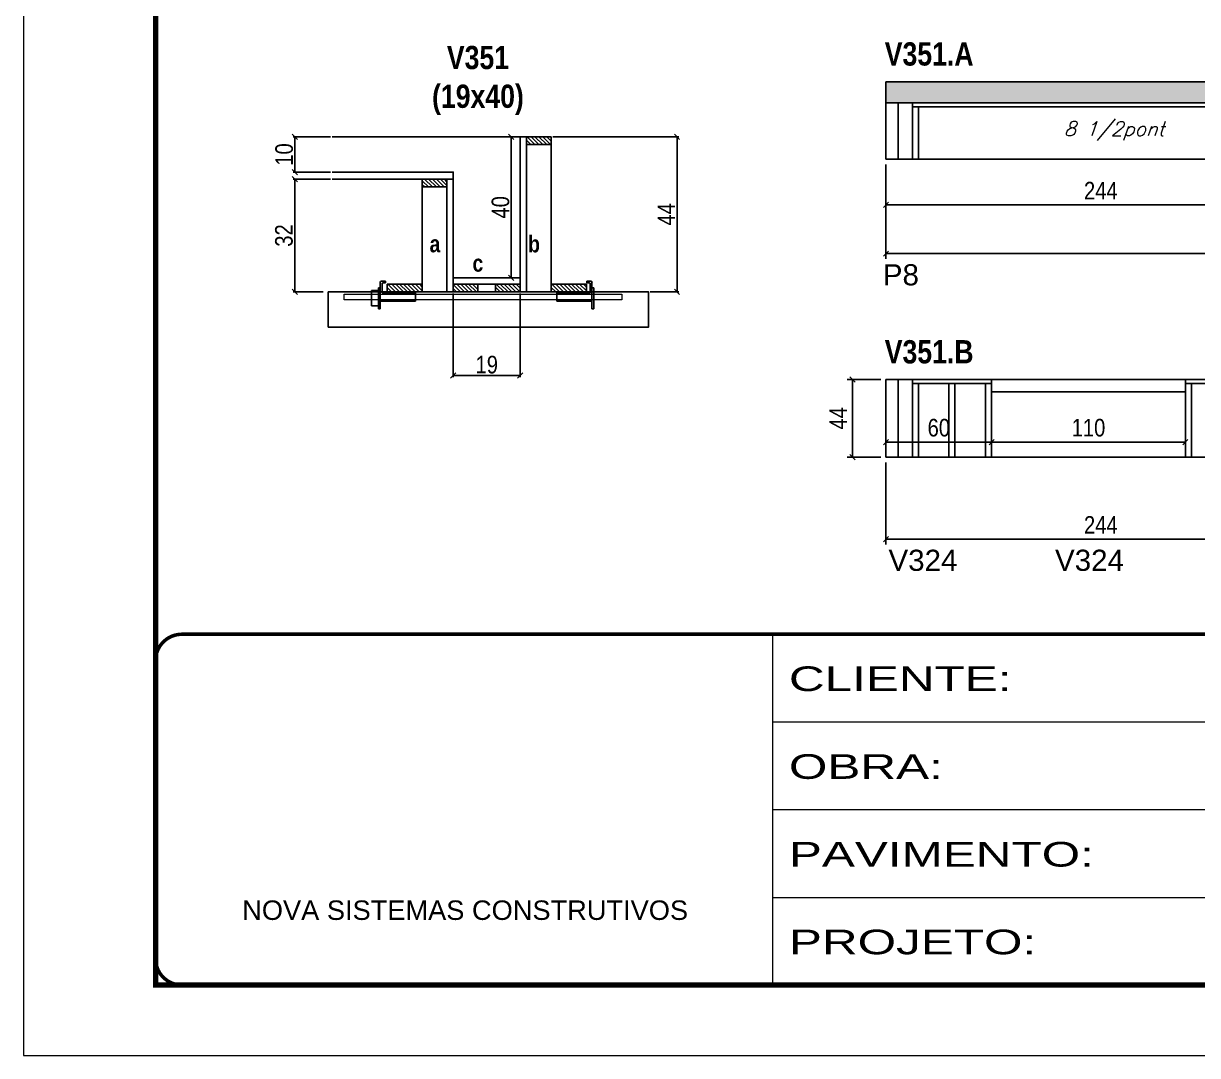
# Model space of a CAD drawing. Extents: x 3309 to 9590, y -2522 to 15424.
# Drawn here: x 3309 to 3976, y 7815 to 8401 of the extents above; entities that cross this region are included whole.
import ezdxf

# ---------------------------------------------------------------- set-up
doc = ezdxf.new("R2010")
doc.units = 0
doc.linetypes.add('CONTINUO', pattern=[0])
doc.linetypes.add('DASHED', pattern=[0.75, 0.5, -0.25])
for name, color, linetype in [('5', 5, 'Continuous'), ('barrote', 251, 'Continuous'), ('COTA', 241, 'Continuous'), ('detalhes', 4, 'Continuous'), ('NOMENCLATURA', 7, 'Continuous'), ('Painéis', 200, 'Continuous'), ('presilha', 1, 'Continuous'), ('SARR_2.2x10', 60, 'Continuous'), ('SARR_2.2x7', 40, 'Continuous'), ('SARR_3.5x7', 81, 'Continuous'), ('texto', 7, 'Continuous')]:
    doc.layers.add(name, color=color, linetype=linetype)
for name, color, linetype, lineweight in [('CONCRETO', 251, 'Continuous', 25), ('Folhas', 255, 'Continuous', 9), ('SARRAFO DE PRESSAO', 251, 'DASHED', 9), ('SCO-___-LAJ', 2, 'Continuous', 0)]:
    doc.layers.add(name, color=color, linetype=linetype, lineweight=lineweight)
doc.styles.add('ARIAL', font='arial.ttf')
doc.styles.add('COTA TECNICA', font='techl___.ttf', dxfattribs={"height": 10})
doc.styles.add('COTA TECNICA 2X', font='techl___.ttf', dxfattribs={"height": 10})
doc.styles.add('Romans', font='romans.shx')
doc.styles.get("Standard").update_dxf_attribs({"font": 'arial.ttf'})
doc.styles.add('TECNICA', font='techb___.ttf', dxfattribs={"height": 10})
doc.styles.add('Tecnologia', font='')
doc.styles.get('Tecnologia').set_extended_font_data('Forgotten Futurist')
doc.dimstyles.new('PAINEL', dxfattribs={"dimtxt": 10, "dimasz": 3, "dimexe": 3, "dimexo": 3, "dimgap": 3, "dimtad": 1, "dimdec": 1, "dimzin": 12, "dimdsep": 46, "dimtxsty": 'COTA TECNICA', "dimblk1": 'OBLIQUE', "dimblk2": 'OBLIQUE', "dimsah": 1, "dimcen": 0.9, "dimclrd": 4, "dimclre": 4, "dimclrt": 240, "dimadec": 1, "dimazin": 3, "dimtfac": 1, "dimtdec": 1, "dimtmove": 0, "dimatfit": 3, "dimfxl": 1, "dimtolj": 1, "dimtzin": 12, "dimarcsym": 0})
doc.dimstyles.new('SECAO', dxfattribs={"dimscale": 0.333333, "dimtxt": 5, "dimasz": 9, "dimexe": 3, "dimexo": 3, "dimgap": 3, "dimtad": 1, "dimdec": 1, "dimlfac": 0.5, "dimzin": 12, "dimdsep": 46, "dimtxsty": 'COTA TECNICA 2X', "dimblk1": 'OBLIQUE', "dimblk2": 'OBLIQUE', "dimsah": 1, "dimcen": 0.9, "dimclrd": 4, "dimclre": 4, "dimclrt": 240, "dimadec": 1, "dimazin": 3, "dimtfac": 1, "dimtdec": 1, "dimtmove": 0, "dimatfit": 3, "dimfxl": 1, "dimtolj": 1, "dimtzin": 12, "dimarcsym": 0})
pattern_1 = [(135, (36788.992, -115263.51), (-1.122532015, -1.122532015), [])]

# ---------------------------------------------------------------- blocks, each defined once
blk = doc.blocks.new('9999999999')
at = {"color": 30, "linetype": 'CONTINUO'}
for p, q in [((98564.56, 34230.21), (98564.56, 34429.45)), ((98564.56, 34379.64), (99583.98, 34379.64)), ((98564.56, 34329.83), (99487.98, 34329.83)), ((98564.56, 34280.02), (99487.98, 34280.02))]:
    blk.add_line(p, q, dxfattribs=at)
at = {"color": 30, "linetype": 'CONTINUO', "const_width": 2}
blk.add_lwpolyline([(99583.98, 34230.21), (99583.98, 34414.45, 0.414214), (99568.98, 34429.45), (98228.98, 34429.45, 0.414214), (98213.98, 34414.45), (98213.98, 34245.21, 0.414214), (98228.98, 34230.21), (99583.98, 34230.21)], format="xyb", dxfattribs=at)
at = {"layer": 'Folhas'}
blk.add_lwpolyline([(98138.98, 34190.21), (99623.98, 34190.21), (99623.98, 35240.21), (98138.98, 35240.21)], close=True, dxfattribs=at)
at = {"layer": 'Folhas', "color": 30, "const_width": 3}
blk.add_lwpolyline([(98213.98, 34230.21), (99583.98, 34230.21), (99583.98, 35200.21), (98213.98, 35200.21)], close=True, dxfattribs=at)
at = {"color": 7, "linetype": 'Continuous', "ltscale": 5, "style": 'ARIAL'}
blk.add_text('NOVA SISTEMAS CONSTRUTIVOS', height=11.0592, dxfattribs=at).set_placement((98263.19, 34267.21))
at = {"layer": 'Folhas', "color": 7, "style": 'Tecnologia', "width": 1.5}
for s, p in [('CLIENTE:', (98573.65, 34397.17)), ('OBRA:', (98573.65, 34347.31)), ('PAVIMENTO:', (98573.65, 34297.5)), ('PROJETO:', (98573.65, 34247.69))]:
    blk.add_text(s, height=14, dxfattribs=at).set_placement(p)
blk = doc.blocks.new('_Oblique')
at = {"color": 0, "linetype": 'ByBlock', "lineweight": -2}
blk.add_line((-0.5, -0.5), (0.5, 0.5), dxfattribs=at)
blk = doc.blocks.new('*D1658')
at = {"layer": 'COTA', "color": 4, "lineweight": -2, "transparency": 16777216}
for p, q in [((3553.45, 8247.66), (3553.45, 8200.19)), ((3591.45, 8247.66), (3591.45, 8200.19)), ((3591.45, 8201.19), (3553.45, 8201.19))]:
    blk.add_line(p, q, dxfattribs=at)
at = {"layer": 'Defpoints', "color": 0, "transparency": 16777216}
for p in [(3553.45, 8248.66), (3591.45, 8248.66), (3553.45, 8201.19)]:
    blk.add_point(p, dxfattribs=at)
at = {"layer": 'COTA', "color": 4, "lineweight": -2, "transparency": 16777216, "xscale": 3, "yscale": 3, "zscale": 3, "rotation": 180}
blk.add_blockref('_Oblique', (3553.45, 8201.19), dxfattribs=at)
at = {"layer": 'COTA', "color": 4, "lineweight": -2, "transparency": 16777216, "xscale": 3, "yscale": 3, "zscale": 3}
blk.add_blockref('_Oblique', (3591.45, 8201.19), dxfattribs=at)
at = {"layer": 'COTA', "color": 240, "transparency": 16777216, "insert": (3572.45, 8207.28), "char_height": 10, "attachment_point": 5, "style": 'COTA TECNICA 2X'}
blk.add_mtext('\\A1;19', dxfattribs=at)
blk = doc.blocks.new('PRESILHA METÁLICA 1')
at = {"layer": 'presilha'}
for p, q in [((12, 21), (8.6, 21)), ((12, 21), (12, 19.5)), ((0, 13), (6, 13)), ((0, 13), (0, 0)), ((6, 15.5), (7.5, 15.5)), ((6, -2.5), (6, 15.5)), ((6, 13), (6, 0)), ((7.5, 10.6), (7.5, 19.9)), ((7.5, 15.5), (7.5, -2.5)), ((9, 11.6), (9, 18.9)), ((12, 19.5), (9.6, 19.5)), ((37.5, 11), (9.6, 11)), ((37.5, 11), (37.5, 4.1)), ((6, 0), (0, 0)), ((37.5, 4.1), (7.5, 4.1)), ((7.5, -2.5), (6, -2.5))]:
    blk.add_line(p, q, dxfattribs=at)
for centre, radius, start, end in [((8.6, 19.9), 1.14, 90, 180), ((9.6, 18.9), 0.57, 90, 180), ((9.6, 11.6), 0.57, 180, 270)]:
    blk.add_arc(centre, radius, start, end, dxfattribs=at)
blk = doc.blocks.new('PRESILHA METÁLICA 2')
at = {"layer": 'presilha'}
for p, q in [((-5.2, 23.5), (-5.2, 22)), ((-5.2, 23.5), (-1.9, 23.5)), ((-5.2, 22), (-2.8, 22)), ((-2.2, 14.1), (-2.2, 21.4)), ((-0.8, 14.6), (-0.8, 22.4)), ((-30.8, 13.5), (-30.8, 6.6)), ((-30.8, 13.5), (-2.8, 13.5)), ((0.8, 18), (-0.8, 18)), ((-0.8, 18), (-0.8, 0)), ((0.8, 0), (0.8, 18)), ((-30.8, 6.6), (-0.8, 6.6)), ((-0.8, 0), (0.8, 0))]:
    blk.add_line(p, q, dxfattribs=at)
for centre, radius, start, end in [((-2.8, 21.4), 0.57, 0, 90), ((-1.9, 22.4), 1.14, 0, 90), ((-2.8, 14.1), 0.57, 270, 0)]:
    blk.add_arc(centre, radius, start, end, dxfattribs=at)
blk = doc.blocks.new('*D1659')
at = {"layer": 'COTA', "color": 4, "lineweight": -2, "transparency": 16777216}
for p, q in [((3610.05, 8336.66), (3681.5, 8336.66)), ((3680.5, 8336.66), (3680.5, 8248.66)), ((3665.27, 8248.66), (3681.5, 8248.66))]:
    blk.add_line(p, q, dxfattribs=at)
at = {"layer": 'Defpoints', "color": 0, "transparency": 16777216}
for p in [(3609.05, 8336.66), (3664.27, 8248.66), (3680.5, 8248.66)]:
    blk.add_point(p, dxfattribs=at)
at = {"layer": 'COTA', "color": 4, "lineweight": -2, "transparency": 16777216, "xscale": 3, "yscale": 3, "zscale": 3}
for p, rotation in [((3680.5, 8336.66), 90), ((3680.5, 8248.66), 270)]:
    blk.add_blockref('_Oblique', p, dxfattribs=dict(at, rotation=rotation))
at = {"layer": 'COTA', "color": 240, "transparency": 16777216, "insert": (3674.43, 8292.66), "char_height": 10, "attachment_point": 5, "rotation": 90, "style": 'COTA TECNICA 2X'}
blk.add_mtext('\\A1;44', dxfattribs=at)
blk = doc.blocks.new('*D1660')
at = {"layer": 'COTA', "color": 4, "lineweight": -2, "transparency": 16777216}
for p, q in [((3483.75, 8312.66), (3462.54, 8312.66)), ((3463.54, 8312.66), (3463.54, 8248.66)), ((3479.64, 8248.66), (3462.54, 8248.66))]:
    blk.add_line(p, q, dxfattribs=at)
at = {"layer": 'Defpoints', "color": 0, "transparency": 16777216}
for p in [(3484.75, 8312.66), (3463.54, 8248.66), (3480.64, 8248.66)]:
    blk.add_point(p, dxfattribs=at)
at = {"layer": 'COTA', "color": 4, "lineweight": -2, "transparency": 16777216, "xscale": 3, "yscale": 3, "zscale": 3}
for p, rotation in [((3463.54, 8312.66), 90), ((3463.54, 8248.66), 270)]:
    blk.add_blockref('_Oblique', p, dxfattribs=dict(at, rotation=rotation))
at = {"layer": 'COTA', "color": 240, "transparency": 16777216, "insert": (3457.32, 8280.66), "char_height": 10, "attachment_point": 5, "rotation": 90, "style": 'COTA TECNICA 2X'}
blk.add_mtext('\\A1;32', dxfattribs=at)
blk = doc.blocks.new('*D1661')
at = {"layer": 'COTA', "color": 4, "lineweight": -2, "transparency": 16777216}
for p, q in [((3590.45, 8336.66), (3585.38, 8336.66)), ((3586.38, 8256.66), (3586.38, 8336.66)), ((3590.45, 8256.66), (3585.38, 8256.66))]:
    blk.add_line(p, q, dxfattribs=at)
at = {"layer": 'Defpoints', "color": 0, "transparency": 16777216}
for p in [(3586.38, 8336.66), (3591.45, 8336.66), (3591.45, 8256.66)]:
    blk.add_point(p, dxfattribs=at)
at = {"layer": 'COTA', "color": 4, "lineweight": -2, "transparency": 16777216, "xscale": 3, "yscale": 3, "zscale": 3}
for p, rotation in [((3586.38, 8336.66), 90), ((3586.38, 8256.66), 270)]:
    blk.add_blockref('_Oblique', p, dxfattribs=dict(at, rotation=rotation))
at = {"layer": 'COTA', "color": 240, "transparency": 16777216, "insert": (3580.28, 8296.66), "char_height": 10, "attachment_point": 5, "rotation": 90, "style": 'COTA TECNICA 2X'}
blk.add_mtext('\\A1;40', dxfattribs=at)
blk = doc.blocks.new('*D1662')
at = {"layer": 'COTA', "color": 4, "lineweight": -2, "transparency": 16777216}
for p, q in [((3483.75, 8336.66), (3462.54, 8336.66)), ((3463.54, 8316.66), (3463.54, 8336.66)), ((3483.75, 8316.66), (3462.54, 8316.66))]:
    blk.add_line(p, q, dxfattribs=at)
at = {"layer": 'Defpoints', "color": 0, "transparency": 16777216}
for p in [(3463.54, 8336.66), (3484.75, 8336.66), (3484.75, 8316.66)]:
    blk.add_point(p, dxfattribs=at)
at = {"layer": 'COTA', "color": 4, "lineweight": -2, "transparency": 16777216, "xscale": 3, "yscale": 3, "zscale": 3}
for p, rotation in [((3463.54, 8336.66), 90), ((3463.54, 8316.66), 270)]:
    blk.add_blockref('_Oblique', p, dxfattribs=dict(at, rotation=rotation))
at = {"layer": 'COTA', "color": 240, "transparency": 16777216, "insert": (3457.43, 8326.66), "char_height": 10, "attachment_point": 5, "rotation": 90, "style": 'COTA TECNICA 2X'}
blk.add_mtext('\\A1;10', dxfattribs=at)
blk = doc.blocks.new('*D1664')
at = {"layer": 'COTA', "color": 4, "linetype": 'ByBlock', "lineweight": -2, "transparency": 16777216}
for p, q in [((3799.17, 8320.98), (3799.17, 8295.07)), ((4043.17, 8320.98), (4043.17, 8295.07)), ((4043.17, 8298.07), (3799.17, 8298.07))]:
    blk.add_line(p, q, dxfattribs=at)
at = {"layer": 'Defpoints', "color": 0, "linetype": 'ByBlock', "transparency": 16777216}
for p in [(3799.17, 8323.98), (4043.17, 8323.98), (3799.17, 8298.07)]:
    blk.add_point(p, dxfattribs=at)
at = {"layer": 'COTA', "color": 4, "linetype": 'ByBlock', "lineweight": -2, "transparency": 16777216, "xscale": 3, "yscale": 3, "zscale": 3, "rotation": 180}
blk.add_blockref('_Oblique', (3799.17, 8298.07), dxfattribs=at)
at = {"layer": 'COTA', "color": 4, "linetype": 'ByBlock', "lineweight": -2, "transparency": 16777216, "xscale": 3, "yscale": 3, "zscale": 3}
blk.add_blockref('_Oblique', (4043.17, 8298.07), dxfattribs=at)
at = {"layer": 'COTA', "color": 240, "linetype": 'ByBlock', "transparency": 16777216, "insert": (3921.17, 8306.14), "char_height": 10, "attachment_point": 5, "style": 'COTA TECNICA'}
blk.add_mtext('\\A1;244', dxfattribs=at)
blk = doc.blocks.new('*D1665')
at = {"layer": 'COTA', "color": 4, "linetype": 'ByBlock', "lineweight": -2, "transparency": 16777216}
for p, q in [((3799.17, 8320.98), (3799.17, 8267.36)), ((4274.67, 8320.98), (4274.67, 8267.36)), ((4274.67, 8270.36), (3799.17, 8270.36))]:
    blk.add_line(p, q, dxfattribs=at)
at = {"layer": 'Defpoints', "color": 0, "linetype": 'ByBlock', "transparency": 16777216}
for p in [(3799.17, 8323.98), (4274.67, 8323.98), (3799.17, 8270.36)]:
    blk.add_point(p, dxfattribs=at)
at = {"layer": 'COTA', "color": 4, "linetype": 'ByBlock', "lineweight": -2, "transparency": 16777216, "xscale": 3, "yscale": 3, "zscale": 3, "rotation": 180}
blk.add_blockref('_Oblique', (3799.17, 8270.36), dxfattribs=at)
at = {"layer": 'COTA', "color": 4, "linetype": 'ByBlock', "lineweight": -2, "transparency": 16777216, "xscale": 3, "yscale": 3, "zscale": 3}
blk.add_blockref('_Oblique', (4274.67, 8270.36), dxfattribs=at)
at = {"layer": 'COTA', "color": 240, "linetype": 'ByBlock', "transparency": 16777216, "insert": (4036.92, 8278.47), "char_height": 10, "attachment_point": 5, "style": 'COTA TECNICA'}
blk.add_mtext('\\A1;475.5', dxfattribs=at)
blk = doc.blocks.new('*D1674')
at = {"layer": 'COTA', "color": 4, "lineweight": -2, "transparency": 16777216}
for p, q in [((3799.17, 8151.84), (3799.17, 8105.23)), ((4043.17, 8151.84), (4043.17, 8105.23)), ((4043.17, 8108.23), (3799.17, 8108.23))]:
    blk.add_line(p, q, dxfattribs=at)
at = {"layer": 'Defpoints', "color": 0, "transparency": 16777216}
for p in [(3799.17, 8154.84), (4043.17, 8154.84), (3799.17, 8108.23)]:
    blk.add_point(p, dxfattribs=at)
at = {"layer": 'COTA', "color": 4, "lineweight": -2, "transparency": 16777216, "xscale": 3, "yscale": 3, "zscale": 3, "rotation": 180}
blk.add_blockref('_Oblique', (3799.17, 8108.23), dxfattribs=at)
at = {"layer": 'COTA', "color": 4, "lineweight": -2, "transparency": 16777216, "xscale": 3, "yscale": 3, "zscale": 3}
blk.add_blockref('_Oblique', (4043.17, 8108.23), dxfattribs=at)
at = {"layer": 'COTA', "color": 240, "transparency": 16777216, "insert": (3921.17, 8116.31), "char_height": 10, "attachment_point": 5, "style": 'COTA TECNICA'}
blk.add_mtext('\\A1;244', dxfattribs=at)
blk = doc.blocks.new('*D1675')
at = {"layer": 'COTA', "color": 4, "lineweight": -2, "transparency": 16777216}
for p, q in [((3796.17, 8198.84), (3777.13, 8198.84)), ((3780.13, 8198.84), (3780.13, 8154.84)), ((3796.17, 8154.84), (3777.13, 8154.84))]:
    blk.add_line(p, q, dxfattribs=at)
at = {"layer": 'Defpoints', "color": 0, "transparency": 16777216}
for p in [(3799.17, 8198.84), (3780.13, 8154.84), (3799.17, 8154.84)]:
    blk.add_point(p, dxfattribs=at)
at = {"layer": 'COTA', "color": 4, "lineweight": -2, "transparency": 16777216, "xscale": 3, "yscale": 3, "zscale": 3}
for p, rotation in [((3780.13, 8198.84), 90), ((3780.13, 8154.84), 270)]:
    blk.add_blockref('_Oblique', p, dxfattribs=dict(at, rotation=rotation))
at = {"layer": 'COTA', "color": 240, "transparency": 16777216, "insert": (3772.05, 8176.84), "char_height": 10, "attachment_point": 5, "rotation": 90, "style": 'COTA TECNICA'}
blk.add_mtext('\\A1;44', dxfattribs=at)
blk = doc.blocks.new('*D1676')
at = {"layer": 'COTA', "color": 4, "lineweight": -2, "transparency": 16777216}
for p, q in [((3859.17, 8173.84), (3859.17, 8160.36)), ((3969.17, 8173.84), (3969.17, 8160.36)), ((3969.17, 8163.36), (3859.17, 8163.36))]:
    blk.add_line(p, q, dxfattribs=at)
at = {"layer": 'Defpoints', "color": 0, "transparency": 16777216}
for p in [(3859.17, 8176.84), (3969.17, 8176.84), (3859.17, 8163.36)]:
    blk.add_point(p, dxfattribs=at)
at = {"layer": 'COTA', "color": 4, "lineweight": -2, "transparency": 16777216, "xscale": 3, "yscale": 3, "zscale": 3, "rotation": 180}
blk.add_blockref('_Oblique', (3859.17, 8163.36), dxfattribs=at)
at = {"layer": 'COTA', "color": 4, "lineweight": -2, "transparency": 16777216, "xscale": 3, "yscale": 3, "zscale": 3}
blk.add_blockref('_Oblique', (3969.17, 8163.36), dxfattribs=at)
at = {"layer": 'COTA', "color": 240, "transparency": 16777216, "insert": (3914.17, 8171.47), "char_height": 10, "attachment_point": 5, "style": 'COTA TECNICA'}
blk.add_mtext('\\A1;110', dxfattribs=at)
blk = doc.blocks.new('*D1677')
at = {"layer": 'COTA', "color": 4, "lineweight": -2, "transparency": 16777216}
for p, q in [((3859.17, 8173.84), (3859.17, 8160.36)), ((3859.17, 8163.36), (3799.17, 8163.36))]:
    blk.add_line(p, q, dxfattribs=at)
at = {"layer": 'Defpoints', "color": 0, "transparency": 16777216}
for p in [(3859.17, 8176.84), (3799.17, 8163.36), (3799.17, 8163.36)]:
    blk.add_point(p, dxfattribs=at)
at = {"layer": 'COTA', "color": 4, "lineweight": -2, "transparency": 16777216, "xscale": 3, "yscale": 3, "zscale": 3, "rotation": 180}
blk.add_blockref('_Oblique', (3799.17, 8163.36), dxfattribs=at)
at = {"layer": 'COTA', "color": 4, "lineweight": -2, "transparency": 16777216, "xscale": 3, "yscale": 3, "zscale": 3}
blk.add_blockref('_Oblique', (3859.17, 8163.36), dxfattribs=at)
at = {"layer": 'COTA', "color": 240, "transparency": 16777216, "insert": (3829.17, 8171.47), "char_height": 10, "attachment_point": 5, "style": 'COTA TECNICA'}
blk.add_mtext('\\A1;60', dxfattribs=at)

msp = doc.modelspace()

# ---------------------------------------------------------------- hatches: boundary and pattern name
at = {"layer": 'COTA'}
h = msp.add_hatch(dxfattribs=at)
h.set_pattern_fill('AR-CONC', color=256, scale=0.03)
h.paths.add_polyline_path([(3799.17, 8367.98), (3799.17, 8355.98), (4274.67, 8355.98), (4274.67, 8367.98)])
at = {"layer": 'SARR_2.2x10'}
h = msp.add_hatch(dxfattribs=at)
h.set_pattern_fill('ANSI31', color=256, scale=0.5, angle=90)
h.set_pattern_definition([(135, (36709.392, -115263.51), (-1.122532015, -1.122532015), [])])
h.paths.add_polyline_path([(3515.85, 8253.06), (3515.85, 8248.66), (3535.85, 8248.66), (3535.85, 8253.06)])
h = msp.add_hatch(dxfattribs=at)
h.set_pattern_fill('ANSI31', color=256, scale=0.5, angle=90)
h.set_pattern_definition([(135, (36802.592, -115263.51), (-1.122532015, -1.122532015), [])])
h.paths.add_polyline_path([(3609.05, 8253.06), (3609.05, 8248.66), (3629.05, 8248.66), (3629.05, 8253.06)])
at = {"layer": 'SARR_2.2x7'}
h = msp.add_hatch(dxfattribs=at)
h.set_pattern_fill('ANSI31', color=256, scale=0.5, angle=90)
h.set_pattern_definition([(135, (36723.392, -115179.91), (-1.122532015, -1.122532015), [])])
h.paths.add_polyline_path([(3595.05, 8336.66), (3595.05, 8332.26), (3609.05, 8332.26), (3609.05, 8336.66)])
h = msp.add_hatch(dxfattribs=at)
h.set_pattern_fill('ANSI31', color=256, scale=0.5, angle=90)
h.set_pattern_definition([(135, (36703.392, -115203.91), (-1.122532015, -1.122532015), [])])
h.paths.add_polyline_path([(3549.85, 8312.66), (3549.85, 8308.26), (3535.85, 8308.26), (3535.85, 8312.66)])
h = msp.add_hatch(dxfattribs=at)
h.set_pattern_fill('ANSI31', color=256, scale=0.5, angle=90)
h.set_pattern_definition(pattern_1)
h.paths.add_polyline_path([(3567.45, 8248.66), (3567.45, 8253.06), (3553.45, 8253.06), (3553.45, 8248.66)])
h = msp.add_hatch(dxfattribs=at)
h.set_pattern_fill('ANSI31', color=256, scale=0.5, angle=90)
h.set_pattern_definition(pattern_1)
h.paths.add_polyline_path([(3577.45, 8253.06), (3577.45, 8248.66), (3591.45, 8248.66), (3591.45, 8253.06)])

# ---------------------------------------------------------------- linework, layer by layer
at = {"layer": 'barrote', "elevation": 0}
msp.add_lwpolyline([(3482.4, 8228.66), (3664.31, 8228.66), (3664.31, 8248.66), (3482.4, 8248.66)], close=True, dxfattribs=at)
at = {"layer": 'CONCRETO', "linetype": 'Continuous'}
msp.add_line((3484.75, 8336.66), (3591.45, 8336.66), dxfattribs=at)
at = {"layer": 'COTA'}
for p, q in [((3799.17, 8355.98), (3799.17, 8367.98)), ((3799.17, 8367.98), (4274.67, 8367.98))]:
    msp.add_line(p, q, dxfattribs=at)
at = {"layer": 'detalhes', "color": 250}
msp.add_line((3482.4, 8228.66), (3482.4, 8248.66), dxfattribs=at)
at = {"layer": 'Painéis', "linetype": 'ByBlock'}
for p, q in [((4274.67, 8355.98), (3799.17, 8355.98)), ((3799.17, 8323.98), (3799.17, 8355.98)), ((4274.67, 8323.98), (3799.17, 8323.98)), ((4107.94, 8198.84), (3799.17, 8198.84)), ((3799.17, 8198.84), (3799.17, 8154.84)), ((3799.17, 8154.84), (4327.17, 8154.84))]:
    msp.add_line(p, q, dxfattribs=at)
at = {"layer": 'Painéis', "linetype": 'Continuous', "elevation": 0}
for points in [[(3595.05, 8248.66), (3595.05, 8336.66), (3591.45, 8336.66), (3591.45, 8248.66)], [(3549.85, 8248.66), (3549.85, 8312.66), (3553.45, 8312.66), (3553.45, 8248.66)], [(3591.45, 8256.66), (3553.45, 8256.66), (3553.45, 8253.06), (3591.45, 8253.06)]]:
    msp.add_lwpolyline(points, close=True, dxfattribs=at)
at = {"layer": 'Painéis', "linetype": 'Continuous'}
msp.add_lwpolyline([(3484.75, 8312.66), (3553.45, 8312.66), (3553.45, 8316.66), (3484.75, 8316.66)], dxfattribs=at)
at = {"layer": 'SARR_2.2x10', "elevation": 0}
for points in [[(3515.85, 8253.06), (3535.85, 8253.06), (3535.85, 8248.66), (3515.85, 8248.66)], [(3609.05, 8253.06), (3629.05, 8253.06), (3629.05, 8248.66), (3609.05, 8248.66)]]:
    msp.add_lwpolyline(points, close=True, dxfattribs=at)
at = {"layer": 'SARR_2.2x7', "linetype": 'Continuous'}
for p, q in [((3806.17, 8323.98), (3806.17, 8355.98)), ((4043.17, 8353.78), (3814.17, 8353.78)), ((3806.17, 8154.84), (3806.17, 8198.84)), ((3859.17, 8196.64), (3814.17, 8196.64)), ((4043.17, 8196.64), (3969.17, 8196.64)), ((3859.17, 8191.84), (3969.17, 8191.84))]:
    msp.add_line(p, q, dxfattribs=at)
at = {"layer": 'SARR_2.2x7'}
for points in [[(3609.05, 8336.66), (3595.05, 8336.66), (3595.05, 8332.26), (3609.05, 8332.26)], [(3535.85, 8312.66), (3549.85, 8312.66), (3549.85, 8308.26), (3535.85, 8308.26)]]:
    msp.add_lwpolyline(points, close=True, dxfattribs=at)
at = {"layer": 'SARR_2.2x7', "elevation": 0}
for points in [[(3553.45, 8253.06), (3567.45, 8253.06), (3567.45, 8248.66), (3553.45, 8248.66)], [(3591.45, 8253.06), (3577.45, 8253.06), (3577.45, 8248.66), (3591.45, 8248.66)]]:
    msp.add_lwpolyline(points, close=True, dxfattribs=at)
at = {"layer": 'SARR_3.5x7'}
for p, q in [((3814.17, 8355.98), (3814.17, 8323.98)), ((3817.67, 8353.78), (3817.67, 8323.98)), ((3814.17, 8198.84), (3814.17, 8154.84)), ((3817.67, 8196.64), (3817.67, 8154.84)), ((3834.79, 8196.64), (3834.79, 8154.84)), ((3838.29, 8154.84), (3838.29, 8196.64)), ((3855.67, 8196.64), (3855.67, 8154.84)), ((3859.17, 8154.84), (3859.17, 8198.84)), ((3969.17, 8154.84), (3969.17, 8198.84)), ((3972.67, 8196.64), (3972.67, 8154.84))]:
    msp.add_line(p, q, dxfattribs=at)
at = {"layer": 'SARR_3.5x7', "elevation": 0}
for points in [[(3595.05, 8332.26), (3609.05, 8332.26), (3609.05, 8248.66), (3595.05, 8248.66)], [(3549.85, 8308.26), (3535.85, 8308.26), (3535.85, 8248.66), (3549.85, 8248.66)]]:
    msp.add_lwpolyline(points, close=True, dxfattribs=at)
at = {"layer": 'SCO-___-LAJ', "color": 1, "elevation": 0}
msp.add_lwpolyline([(3491.4, 8247.33), (3649.24, 8247.33), (3649.24, 8244.13), (3491.4, 8244.13)], close=True, dxfattribs=at)

# ---------------------------------------------------------------- block references
at = {"layer": 'presilha', "xscale": 0.6666666666666666, "yscale": 0.6666666666666666, "zscale": 0.6666666666666666}
for name, p in [('PRESILHA METÁLICA 1', (3506.99, 8240.69)), ('PRESILHA METÁLICA 2', (3632.73, 8239.03))]:
    msp.add_blockref(name, p, dxfattribs=at)
at = {"layer": 'SARRAFO DE PRESSAO', "color": 6, "linetype": 'ByBlock'}
msp.add_blockref('9999999999', (-94829.61, -26375.22), dxfattribs=at)

# ---------------------------------------------------------------- texts
at = {"layer": '5', "linetype": 'Continuous'}
for s, rotation, p in [('P8', 0.00004, (3797.38, 8252.35)), ('V324', 359.99996, (3800.59, 8090.22)), ('V324', 359.99996, (3895.16, 8090.22))]:
    msp.add_text(s, height=12, rotation=rotation, dxfattribs=at).set_placement(p)
at = {"layer": 'detalhes', "style": 'TECNICA'}
for s, p in [('b', (3595.95, 8271.09)), ('a', (3539.98, 8271.1)), ('c', (3564.35, 8260.13))]:
    msp.add_text(s, height=9.6, dxfattribs=at).set_placement(p)
at = {"layer": 'NOMENCLATURA', "style": 'TECNICA'}
for s, p in [('V351.A', (3798.46, 8377.17)), ('V351.B', (3798.46, 8208.03))]:
    msp.add_text(s, height=13.2, dxfattribs=at).set_placement(p)
at = {"layer": 'NOMENCLATURA', "insert": (3567.45, 8388.35), "char_height": 13.2, "attachment_point": 2, "style": 'TECNICA'}
msp.add_mtext_dynamic_manual_height_columns('V351\\P(19x40)', width=300.2766, gutter_width=1, heights=[0], dxfattribs=at)
at = {"layer": 'texto', "color": 2, "insert": (3928.67, 8339.98), "char_height": 8, "attachment_point": 5, "style": 'Romans'}
msp.add_mtext('{\\Q19;\\C256;8 1/2pont}', dxfattribs=at)

# ---------------------------------------------------------------- dimensions: what is measured, and where the dimension line sits
at = {"layer": 'COTA'}
for base, p1, p2, angle, dimstyle, picture, middle in [((3463.54, 8336.66), (3484.75, 8316.66), (3484.75, 8336.66), 90, 'SECAO', '*D1662', (3457.43, 8326.66)), ((3586.38, 8336.66), (3591.45, 8256.66), (3591.45, 8336.66), 90, 'SECAO', '*D1661', (3580.28, 8296.66)), ((3680.5, 8248.66), (3609.05, 8336.66), (3664.27, 8248.66), 90, 'SECAO', '*D1659', (3674.43, 8292.66)), ((3463.54, 8248.66), (3484.75, 8312.66), (3480.64, 8248.66), 90, 'SECAO', '*D1660', (3457.32, 8280.66)), ((3780.13, 8154.84), (3799.17, 8198.84), (3799.17, 8154.84), 90, 'PAINEL', '*D1675', (3772.05, 8176.84)), ((3859.17, 8163.36), (3969.17, 8176.84), (3859.17, 8176.84), 180, 'PAINEL', '*D1676', (3914.17, 8171.47))]:
    dim = msp.add_linear_dim(base=base, p1=p1, p2=p2, angle=angle, dimstyle=dimstyle, dxfattribs=at)
    dim.commit()
    dim.dimension.update_dxf_attribs({"geometry": picture, "text_midpoint": middle})
at = {"layer": 'COTA', "linetype": 'ByBlock'}
dim = msp.add_linear_dim(base=(3799.17, 8298.07), p1=(4043.17, 8323.98), p2=(3799.17, 8323.98), angle=180, dimstyle='PAINEL', override={"dimtmove": 1}, dxfattribs=at)
dim.commit()
dim.dimension.update_dxf_attribs({"geometry": '*D1664', "text_midpoint": (3921.17, 8306.14)})
dim = msp.add_linear_dim(base=(3799.17, 8270.36), p1=(4274.67, 8323.98), p2=(3799.17, 8323.98), angle=180, dimstyle='PAINEL', dxfattribs=at)
dim.commit()
dim.dimension.update_dxf_attribs({"geometry": '*D1665', "text_midpoint": (4036.92, 8278.47)})
at = {"layer": 'COTA'}
dim = msp.add_linear_dim(base=(3553.45, 8201.19), p1=(3591.45, 8248.66), p2=(3553.45, 8248.66), angle=180, dimstyle='SECAO', dxfattribs=at)
dim.commit()
dim.dimension.update_dxf_attribs({"geometry": '*D1658', "text_midpoint": (3572.45, 8201.19), "dimtype": 160})
for base, p1, p2, picture, middle in [((3799.17, 8163.36), (3859.17, 8176.84), (3799.17, 8163.36), '*D1677', (3829.17, 8171.47)), ((3799.17, 8108.23), (4043.17, 8154.84), (3799.17, 8154.84), '*D1674', (3921.17, 8116.31))]:
    dim = msp.add_linear_dim(base=base, p1=p1, p2=p2, angle=180, dimstyle='PAINEL', override={"dimtmove": 1}, dxfattribs=at)
    dim.commit()
    dim.dimension.update_dxf_attribs({"geometry": picture, "text_midpoint": middle})

doc.saveas('drawing.dxf')
